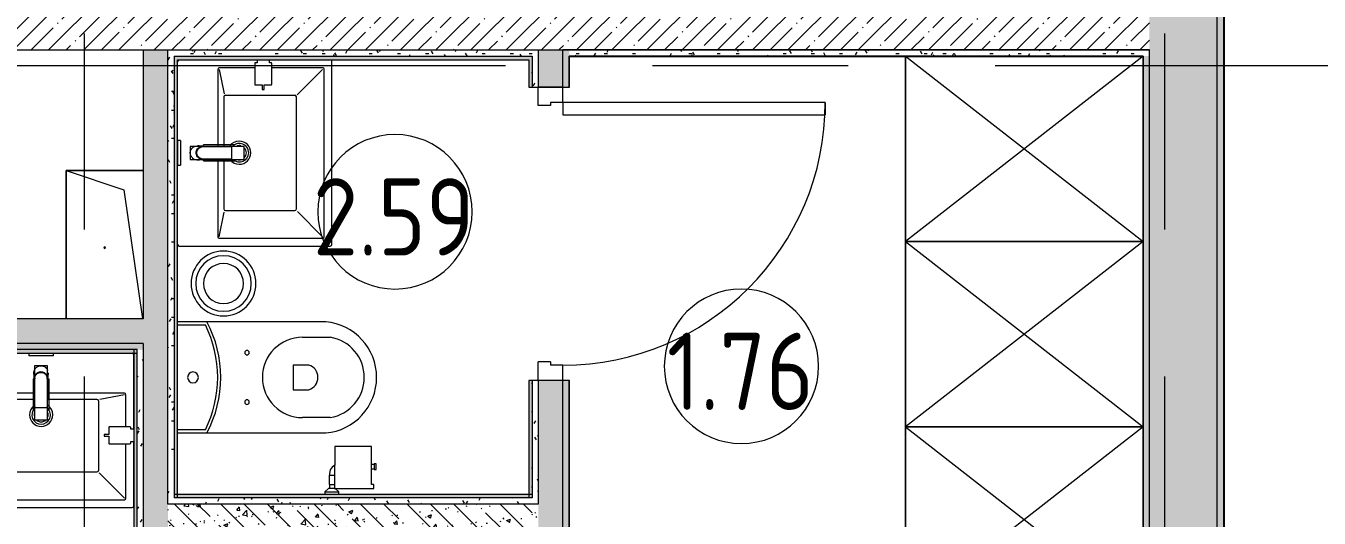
# Model space of a CAD drawing. Header units: millimetres. Extents: x 1322 to 199238, y -8553 to 29000.
# Drawn here: x 13638 to 17829, y 15535 to 17128 of the extents above; entities that cross this region are included whole.
import ezdxf

# ---------------------------------------------------------------- set-up
doc = ezdxf.new("R2010")
doc.units = ezdxf.units.MM
doc.linetypes.add('Осевая', pattern=[3175, 635, -476.25, 1587.5, -476.25])
for name, color, linetype, lineweight in [('0-1', 7, 'Continuous', 9), ('A-AREA-IDEN', 7, 'Continuous', 9), ('A-DETL-GENF', 7, 'Continuous', 9), ('A-DOOR', 7, 'Continuous', 9), ('A-DOOR-1', 7, 'Continuous', 13), ('A-DOOR-FRAM', 7, 'Continuous', 13), ('A-GENM', 7, 'Continuous', 9), ('A-WALL', 7, 'Continuous', 9), ('I-WALL', 7, 'Continuous', 9), ('P-SANR-FIXT', 7, 'Continuous', 9), ('Оси-2', 7, 'Осевая', 9)]:
    doc.layers.add(name, color=color, linetype=linetype, lineweight=lineweight)
for name, color, linetype, lineweight, true_color in [('A-WALL-1', 7, 'Continuous', 9, 0x3c3c3c), ('A-WALL-FNSH-1', 7, 'Continuous', 9, 0x3c3c3c), ('I-FURN-1', 7, 'Continuous', 9, 0xf0f0f0)]:
    doc.layers.add(name, color=color, linetype=linetype, lineweight=lineweight, true_color=true_color)
doc.styles.add('GOST Common_4', font='GOST_Common.ttf', dxfattribs={"width": 0.9, "height": 250})
pattern_1 = [(45, (-75531.33, 0), (-57.024626, 57.024626), []), (45, (-75474.3, 0), (-57.024626, 57.024626), [100.806, -20.161, 3.353, -16.808])]
pattern_2 = [(135, (-75531.33, 0), (-75.43415, -75.43415), [106.68, -17.78, 3.556, -17.78]), (135, (-75531.33, 75.39), (-75.43415, -75.43415), []), (50, (-75531.33, 0), (127.52922, -11.15758), [13.335, -146.685]), (355, (-75531.33, 0), (-24.66966, 133.74002), [10.668, -117.348]), (100.451, (-75520.7, -0.93), (102.85973, 122.58178), [11.333, -124.663]), (46.184, (-75531.33, 35.56), (189.75516, -29.43036), [20.002, -220.027]), (96.636, (-75515.51, 33.1), (166.1822, 173.1996), [17, -186.995]), (351.184, (-75531.33, 35.56), (166.18393, 173.19757), [16.002, -176.022]), (21, (-75513.55, 26.67), (106.13027, -71.58603), [13.335, -146.685]), (326, (-75513.55, 26.67), (43.26188, 128.93175), [10.668, -117.348]), (71.451, (-75504.7, 20.7), (149.39198, 57.34505), [11.333, -124.663]), (37.5, (-75531.326, 0), (2.162228, 59.188357), [3.353, -112.573, 3.353, -115.773, -117.792]), (37.5, (-75531.326, 0), (2.162228, 59.188357), [-235.052, 3.353, -114.44]), (7.5, (-75531.326, 0), (46.773857, 70.126152), [3.353, -64.567, 3.353, -109.906, -44.894]), (7.5, (-75531.326, 0), (46.773857, 70.126152), [-181.178, 3.353, -41.542]), (327.5, (-75570.975, 0), (94.913671, -4.010093), [3.353, -41.097, 3.353, -135.331, -184.023]), (327.5, (-75570.975, 0), (94.913671, -4.010093), [-183.134, 3.353, -180.67]), (317.5, (-75588.755, 0), (103.69057, 17.79882), [3.353, -54.432, 3.353, -88.748, -130.683]), (317.5, (-75588.755, 0), (103.69057, 17.79882), [-149.885, 3.353, -127.33])]
pattern_3 = [(0, (-75531.326, 0), (121.92, 30.48), [10.058, -81.382, 10.058, -81.382, -487.68]), (0, (-75531.326, 0), (121.92, 30.48), [-182.88, 10.058, -172.822, 10.058, -81.382, -213.36]), (0, (-75531.326, 0), (121.92, 30.48), [-457.2, 10.058, -50.902, 10.058, -142.342]), (120, (-75485.606, 15.24), (-87.356454, 90.345817), [10.058, -81.382, 10.058, -81.382, -487.68]), (120, (-75485.606, 15.24), (-87.356454, 90.345817), [-182.88, 10.058, -172.822, 10.058, -81.382, -213.36]), (120, (-75485.606, 15.24), (-87.356454, 90.345817), [-457.2, 10.058, -50.902, 10.058, -142.342]), (240, (-75470.366, 76.2), (-34.563546, -120.825817), [10.058, -81.382, 10.058, -81.382, -487.68]), (240, (-75470.366, 76.2), (-34.563546, -120.825817), [-182.88, 10.058, -172.822, 10.058, -81.382, -213.36]), (240, (-75470.366, 76.2), (-34.563546, -120.825817), [-457.2, 10.058, -50.902, 10.058, -142.342])]

# ---------------------------------------------------------------- blocks, each defined once
blk = doc.blocks.new('110_Дверь_СКБ_1Ст_Внутренняя1 - Д-7_п__950x2100h_Туалет-32207265-План размещения напольных электротехнических лючков и розеток 1 этажа в осях 23_1-33')
at = {"layer": 'A-DOOR'}
blk.add_arc((-412.5, 40), 850, 360, 90, dxfattribs=at)
at = {"layer": 'A-DOOR-1'}
for p, q in [((-412.5, 890), (-372.5, 890)), ((-412.5, 890), (-412.5, 40)), ((-372.5, 40), (-372.5, 890)), ((-412.5, 40), (-372.5, 40))]:
    blk.add_line(p, q, dxfattribs=at)
at = {"layer": 'A-DOOR-FRAM'}
for p, q in [((-412.5, 40), (-462.5, 40)), ((-462.5, 40), (-462.5, -40)), ((-412.5, 40), (-412.5, 0)), ((-412.5, 0), (-402.5, 0)), ((-402.5, 0), (-402.5, -40)), ((427.5, 0), (437.5, 0)), ((427.5, 0), (427.5, -40)), ((487.5, 40), (437.5, 40)), ((437.5, 40), (437.5, 0)), ((487.5, 40), (487.5, -40)), ((-402.5, -40), (-462.5, -40)), ((487.5, -40), (427.5, -40))]:
    blk.add_line(p, q, dxfattribs=at)
blk = doc.blocks.new('GM_Отверстие прямоугольное _в плите_ - Отверстие-21608348-План размещения напольных электротехнических лючков и розеток 1 этажа в осях 23_1-33')
at = {"layer": 'A-GENM'}
for p, q in [((-250, -125), (-250, 125)), ((-250, 125), (-250, -125)), ((-187.5, 62.5), (230.1, 122.2)), ((-250, -125), (-187.5, 62.5)), ((230.1, -125), (-250, -125)), ((-250, -125), (230.1, -125))]:
    blk.add_line(p, q, dxfattribs=at)
for start, end in [(360, 180), (180, 360)]:
    blk.add_arc((0, 0), 2.5, start, end, dxfattribs=at)
blk = doc.blocks.new('Шкаф параметрический - 1_151б-25613221-План размещения напольных электротехнических лючков и розеток 1 этажа в осях 23_1-33')
at = {"layer": 'I-FURN-1'}
for p, q in [((0, 0), (600, -770)), ((0, -770), (600, 0)), ((600, 0), (0, 0)), ((0, 0), (0, -770)), ((0, 0), (600, 0)), ((600, -770), (600, 0)), ((600, 0), (600, -770)), ((0, -770), (0, -1)), ((0, -770), (600, -770)), ((600, -770), (0, -770))]:
    blk.add_line(p, q, dxfattribs=at)
blk = doc.blocks.new('Шкаф параметрический - 1_151б-V90-План размещения напольных электротехнических лючков и розеток 1 этажа в осях 23_1-33')
at = {"layer": 'I-FURN-1'}
for p, q in [((0, 0), (600, -770)), ((0, -770), (600, 0)), ((600, 0), (0, 0)), ((0, 0), (0, -770)), ((0, -770), (0, 0)), ((0, 0), (600, 0)), ((600, -770), (600, 0)), ((600, 0), (600, -770)), ((0, -770), (600, -770)), ((600, -770), (0, -770))]:
    blk.add_line(p, q, dxfattribs=at)
blk = doc.blocks.new('WC Seat_2 with Cistern-Wall Based - 640 x 360mm-30721024-План размещения напольных электротехнических лючков и розеток 1 этажа в осях 23_1-33')
at = {"layer": 'P-SANR-FIXT'}
for p, q in [((-55, 485.5), (-55, 100.5)), ((-5, 410.5), (-5, 500.5)), ((255, 500.5), (255, 410.5)), ((305, 100.5), (305, 485.5)), ((85, 430.5), (85, 380.5)), ((165, 380.5), (165, 430.5)), ((85, 380.5), (165, 380.5)), ((-55, 100.5), (-55, 5.5)), ((-45, 5.5), (-45, 95.6)), ((295, 95.6), (295, 5.5)), ((305, 5.5), (305, 100.5))]:
    blk.add_line(p, q, dxfattribs=at)
for centre, radius, start, end in [((125, 469.8), 180.7, 4.9791, 175.0209), ((125, 478.7), 131.8, 9.5273, 170.4727), ((125, 418.8), 41.7, 16.2602, 163.7398), ((125, 410.5), 130, 180, 360), ((45, 230.5), 7.5, 0, 180), ((45, 230.5), 7.5, 180, 360), ((205, 230.5), 7.5, 0, 180), ((205, 230.5), 7.5, 180, 360), ((125, -237), 382.5, 61.9275, 118.0725), ((125, -247), 382.5, 63.6122, 116.3878), ((125, 55.5), 17.5, 0, 180), ((125, 55.5), 17.5, 180, 360)]:
    blk.add_arc(centre, radius, start, end, dxfattribs=at)
blk = doc.blocks.new('сифон - Для раковины-30615598-План размещения напольных электротехнических лючков и розеток 1 этажа в осях 23_1-33')
at = {"layer": 'P-SANR-FIXT'}
for p, q in [((116.7, 26), (15, 26)), ((116.7, 26), (116.7, 22.5)), ((200, 40), (191.1, 40)), ((191.1, -40), (191.1, 40)), ((200, 40), (200, -40)), ((15, -26), (116.7, -26)), ((116.7, -20.6), (116.7, -26)), ((191.1, -40), (200, -40))]:
    blk.add_line(p, q, dxfattribs=at)
for start, end in [(46.114, 180), (180, 315)]:
    blk.add_arc((0, 0), 30, start, end, dxfattribs=at)
blk = doc.blocks.new('раковина - 400 x 500mm-30615599-План размещения напольных электротехнических лючков и розеток 1 этажа в осях 23_1-33')
at = {"layer": 'P-SANR-FIXT'}
for p, q in [((-249.5, -5), (-249.5, -495)), ((352.5, -257.5), (352.5, -5)), ((-224.5, -135), (-224.5, -470)), ((31, -130), (-219.5, -130)), ((-219.5, -135), (-139.5, -151)), ((-134.5, -155), (-134.5, -380)), ((-126, -150), (-129.5, -150)), ((31, -150), (-126, -150)), ((322.5, -130), (73, -130)), ((233.5, -150), (73, -150)), ((238.5, -155), (238.5, -380)), ((322.5, -135), (242.8, -150.5)), ((327.5, -250), (327.5, -135)), ((327.5, -470), (327.5, -305)), ((352.5, -495), (352.5, -297.5)), ((-219.5, -470), (-137.6, -388.1)), ((-129.5, -385), (233.5, -385)), ((322.5, -470), (240.2, -387.7)), ((-244.5, -500), (347.5, -500)), ((-219.5, -475), (322.5, -475))]:
    blk.add_line(p, q, dxfattribs=at)
for centre, radius, start, end in [((-244.5, -5), 5, 90, 180), ((347.5, -5), 5, 0, 90), ((-219.5, -135), 5, 90, 180), ((-129.5, -155), 5, 90, 180), ((233.5, -155), 5, 0, 90), ((322.5, -135), 5, 0, 90), ((52.6, -199.9), 37.5, 127.0599, 180), ((52.6, -199.9), 37.5, 180, 360), ((52.6, -199.9), 23, 170.0836, 180), ((52.6, -199.9), 23, 180, 189.9158), ((52.6, -199.9), 37.5, 360, 54.9171), ((52.6, -199.9), 23, 360, 16.8017), ((52.6, -199.9), 23, 346.1786, 360), ((52.6, -199.9), 23, 225, 315), ((-129.5, -380), 5, 180, 270), ((233.5, -380), 5, 270, 360), ((-244.5, -495), 5, 180, 270), ((-219.5, -470), 5, 180, 270), ((322.5, -470), 5, 270, 0), ((347.5, -495), 5, 270, 0)]:
    blk.add_arc(centre, radius, start, end, dxfattribs=at)
blk = doc.blocks.new('смеситель для раковины - Default-V92-План размещения напольных электротехнических лючков и розеток 1 этажа в осях 23_1-33')
at = {"layer": '0-1'}
for p, q in [((21, 151.6), (-21, 151.6)), ((20.3, 111.8), (-20.3, 111.8)), ((-22.8, 2.9), (-21.7, 15.4)), ((-20.7, 17.2), (-20.7, 16.7)), ((-20.3, 19.4), (-20.3, 15.8)), ((20.3, 15.8), (20.3, 19.4)), ((20.8, 16.7), (20.8, 17.2))]:
    blk.add_line(p, q, dxfattribs=at)
at = {"layer": '0-1', "flags": 128}
for points in [[(-21, 151.3), (-21, 147.9), (-21, 145.7), (-21, 145.2), (-21, 144.9), (-21, 144.8), (-21, 144.7), (-21, 144.7)], [(21, 89.1), (21, 88.6), (21, 88.3), (21, 88.3)], [(21.7, 15.4), (22.3, 8.3), (22.8, 2.9)]]:
    blk.add_lwpolyline(points, dxfattribs=at)
at = {"layer": 'P-SANR-FIXT'}
for p, q in [((21, 151.6), (-21, 151.6)), ((-21, 151.6), (-21, -23)), ((21, -23), (21, 151.6)), ((-20.3, 111.8), (-20.3, 111.8)), ((-20.3, 111.8), (-20.3, 109.7)), ((20.3, 109.7), (20.3, 111.8)), ((20.3, 111.8), (20.3, 111.8)), ((-21, -23), (21, -23))]:
    blk.add_line(p, q, dxfattribs=at)
at = {"layer": 'P-SANR-FIXT', "flags": 128}
for points in [[(-21, 144), (-21, 91), (-21, 37.9)], [(21, 37.9), (21, 91), (21, 144)], [(-20.3, 19.4), (-20.3, 60.2), (-20.3, 109.7)], [(20.3, 109.7), (20.3, 60.2), (20.3, 19.4)], [(-20.3, 15.8), (-20.3, 17.1), (-20.3, 18.4)], [(20.3, 18.4), (20.3, 17.1), (20.3, 15.8)], [(21, 17.1), (21, 22.3), (21, 27.5), (21, 32.7), (21, 37.9)], [(21, 15.1), (21, 15.6), (21, 16.1), (21, 16.6), (21, 17.1)], [(22.9, -1.8), (22.4, 2.9), (22, 7.6), (21.5, 12.3), (21.1, 17.1)], [(21.1, 17.1), (21.5, 12.3), (22, 7.6), (22.4, 2.9), (22.9, -1.8)]]:
    blk.add_lwpolyline(points, dxfattribs=at)
at = {"layer": 'P-SANR-FIXT'}
for centre, major_axis, ratio, start_param, end_param in [((-9809.3, 72.1), (-9788.3, 0.5), 0.986286, 3.135948, 3.138103), ((0, 17.2), (20.8, 0), 0.98634, 3.060685, 3.141593), ((0, 17.2), (20.8, 0), 0.98634, 3.141593, 3.395551), ((0, 17.2), (20.8, 0), 0.98634, 3.707105, 3.769911), ((0, 17.2), (20.8, 0), 0.98634, 5.654867, 5.717635), ((0, 17.2), (-20.8, 0), 0.98634, 2.887544, 3.141593), ((0, 17.2), (20.8, 0), 0.98634, 0, 0.080911), ((0, 17.2), (20.8, 0), 0.98634, 4.154533, 5.270098)]:
    blk.add_ellipse(centre, major_axis=major_axis, ratio=ratio, start_param=start_param, end_param=end_param, dxfattribs=at)
for points, knots in [([(-21, 151.6), (-21, 151.7), (-21, 151.5), (-21, 150.5), (-21, 148.7), (-21, 146.9), (-21, 145.2), (-21, 144.4), (-21, 144)], [0.4444444, 0.4444444, 0.4444444, 0.4444444, 0.5555556, 0.6666667, 0.7777778, 0.8888889, 0.9444444, 1, 1, 1, 1]), ([(21, 144), (21, 144.4), (21, 145.2), (21, 146.9), (21, 148.7), (21, 150.5), (21, 151.5), (21, 151.7), (21, 151.6)], [0, 0, 0, 0, 0.0555556, 0.1111111, 0.2222222, 0.3333333, 0.4444444, 0.5555556, 0.5555556, 0.5555556, 0.5555556]), ([(-21.8, 13.9), (-21.8, 14.6), (-21.7, 16.1), (-21.6, 18.9), (-21.5, 22.1), (-21.5, 25.2), (-21.4, 27.9), (-21.4, 30), (-21.4, 31.8), (-21.3, 33.4), (-21.3, 34.5), (-21.3, 35.6), (-21.3, 37), (-21.3, 38.7), (-21.2, 41), (-21.2, 44.2), (-21.2, 48.8), (-21.1, 54.3), (-21.1, 59.3), (-21.1, 63.2), (-21.1, 66.1), (-21.1, 68.8), (-21.1, 72.5), (-21, 78.9), (-21, 84.5), (-21, 88.1)], [0, 0, 0, 0, 0.083333, 0.166667, 0.25, 0.333333, 0.375, 0.416667, 0.458333, 0.479167, 0.5, 0.520833, 0.541667, 0.583333, 0.625, 0.666667, 0.708333, 0.75, 0.791667, 0.8125, 0.833333, 0.854167, 0.875, 0.916667, 1, 1, 1, 1]), ([(21, 88.1), (21, 84.5), (21, 78.9), (21.1, 72.5), (21.1, 68.8), (21.1, 66.1), (21.1, 63.2), (21.1, 59.3), (21.2, 54.3), (21.2, 48.8), (21.2, 44.2), (21.3, 41), (21.3, 38.7), (21.3, 37), (21.3, 35.6), (21.3, 34.5), (21.3, 33.4), (21.4, 31.8), (21.4, 30), (21.4, 27.9), (21.5, 25.2), (21.5, 22.1), (21.6, 18.9), (21.7, 16.1), (21.8, 14.6), (21.8, 13.9)], [0, 0, 0, 0, 0.083333, 0.125, 0.145833, 0.166667, 0.1875, 0.208333, 0.25, 0.291667, 0.333333, 0.375, 0.416667, 0.458333, 0.479167, 0.5, 0.520833, 0.541667, 0.583333, 0.625, 0.666667, 0.75, 0.833333, 0.916667, 1, 1, 1, 1]), ([(-21.1, 17.1), (-21.2, 16.5), (-21.3, 15.4), (-21.5, 13.7), (-21.6, 11.8), (-21.9, 9.3), (-22.1, 7.6), (-22.4, 5.3), (-22.6, 3), (-22.8, 1.4), (-22.9, 0.3)], [0, 0, 0, 0, 0.1, 0.2, 0.3, 0.4, 0.6, 0.7, 0.8, 1, 1, 1, 1]), ([(-22.6, 3.6), (-22.6, 3.8), (-22.5, 4.4), (-22.4, 5.5), (-22.3, 6.9), (-22.2, 8.4), (-22, 10.9), (-21.9, 12.9), (-21.8, 13.9)], [0.3178487, 0.3178487, 0.3178487, 0.3178487, 0.375, 0.5, 0.625, 0.75, 0.875, 1, 1, 1, 1]), ([(21, 15.1), (20.9, 14), (20.5, 11.7), (19.3, 8.5), (17.6, 5.5), (14.8, 1.9), (11.1, -0.9), (6.8, -2.8), (3.4, -3.6), (0, -3.8), (-4.5, -3.5), (-10.1, -1.7), (-14.7, 1.9), (-17.6, 5.5), (-19.3, 8.4), (-20.5, 11.7), (-20.9, 13.9), (-21, 15)], [0, 0, 0, 0, 0.055556, 0.111111, 0.166667, 0.222222, 0.333333, 0.388889, 0.444444, 0.5, 0.555556, 0.666667, 0.777778, 0.833333, 0.888889, 0.944444, 1, 1, 1, 1]), ([(20.3, 19.4), (20.3, 18.2), (20.2, 15.9), (19.3, 12.3), (18, 9.6), (16.8, 7.5), (15.7, 6), (14.5, 4.7), (12.8, 3), (10.4, 1.2), (7.1, -0.4), (2.4, -1.7), (-2.5, -1.7), (-7.1, -0.4), (-10.9, 1.5), (-13.6, 3.7), (-15.4, 5.7), (-16.5, 7.1), (-17.7, 9), (-18.9, 11.5), (-20, 15), (-20.3, 17.7), (-20.3, 19.4)], [0, 0, 0, 0, 0.055556, 0.111111, 0.166667, 0.194444, 0.222222, 0.25, 0.277778, 0.333333, 0.388889, 0.444444, 0.555556, 0.611111, 0.666667, 0.75, 0.770833, 0.791667, 0.833333, 0.875, 0.916667, 1, 1, 1, 1]), ([(20.3, 15.8), (20.3, 13.7), (19.8, 10.7), (17.9, 6.9), (16.3, 4.7), (14.8, 3.1), (13, 1.5), (11.1, 0.2), (9, -0.8), (7.3, -1.5), (5.5, -2), (3.6, -2.4), (1.4, -2.7), (-0.9, -2.7), (-3.3, -2.5), (-5.5, -2), (-7.7, -1.3), (-9.8, -0.4), (-11.7, 0.6), (-13.5, 1.9), (-15.1, 3.4), (-16.9, 5.4), (-19.5, 9.5), (-20.3, 13.2), (-20.3, 15.8)], [0, 0, 0, 0, 0.111111, 0.166667, 0.222222, 0.25, 0.277778, 0.333333, 0.361111, 0.388889, 0.416667, 0.444444, 0.479167, 0.513889, 0.548611, 0.583333, 0.618056, 0.652778, 0.6875, 0.722222, 0.756944, 0.791667, 0.861111, 1, 1, 1, 1]), ([(21.1, 19.2), (21.3, 18.6), (21.7, 16.8), (21.8, 15.1), (21.8, 13.9)], [0.8206896, 0.8206896, 0.8206896, 0.8206896, 0.8888889, 1, 1, 1, 1]), ([(21.1, 17.1), (21.1, 16.7), (21.2, 16), (21.3, 15), (21.4, 13.9), (21.6, 12.5), (21.8, 10.8), (22, 8.7), (22.2, 6.9), (22.4, 5.5), (22.5, 4.5), (22.6, 3.4), (22.7, 2.4), (22.8, 1.5), (22.9, 0.8), (22.9, 0.4), (22.9, 0.3)], [0, 0, 0, 0, 0.0625, 0.125, 0.1875, 0.25, 0.375, 0.5, 0.625, 0.6875, 0.75, 0.8125, 0.875, 0.9375, 0.96875, 1, 1, 1, 1]), ([(21.8, 13.9), (21.8, 13.3), (21.9, 11.9), (22, 10), (22.2, 8.4), (22.2, 7.3), (22.3, 6.4), (22.4, 5.2), (22.6, 3.7), (22.8, 2), (22.9, 0.8), (22.9, 0.3)], [0, 0, 0, 0, 0.083333, 0.166667, 0.25, 0.333333, 0.416667, 0.5, 0.666667, 0.833333, 1, 1, 1, 1]), ([(22.1, 7), (22.2, 6.5), (22.8, 4.3), (23, 2), (22.9, 0.3)], [0.8, 0.8, 0.8, 0.8, 0.85, 1, 1, 1, 1]), ([(22.9, -1.8), (22.6, -4.5), (21.7, -8.2), (19.1, -12.8), (16.7, -15.9), (13.7, -18.5), (10.4, -20.6), (6.8, -22.1), (3.4, -22.8), (0.5, -23), (-2.9, -22.9), (-6.8, -22.1), (-10.7, -20.5), (-13.4, -18.7), (-15.3, -17.2), (-17, -15.4), (-19, -12.9), (-20.6, -10.1), (-21.5, -8), (-21.7, -7.4)], [0, 0, 0, 0, 0.1111111, 0.1666667, 0.2222222, 0.2777778, 0.3333333, 0.3888889, 0.4444444, 0.4791667, 0.5138889, 0.5833333, 0.6527778, 0.6875, 0.7222222, 0.7569444, 0.7916667, 0.8611111, 0.8888889, 0.8888889, 0.8888889, 0.8888889])]:
    blk.add_open_spline(points, degree=3, knots=knots, dxfattribs=at)
for points in [[(-22.9, 0.3), (-23, 2.1), (-22.8, 3.8), (-22.4, 5.5)], [(-21.8, 13.9), (-21.8, 15.7), (-21.5, 17.5), (-21.1, 19.2)], [(-21.1, 17.1), (-21.1, 16.7), (-21.1, 16), (-21, 15.3), (-21, 15)], [(21, 37.9), (21, 36.1), (21, 32.7), (21.1, 27.5), (21.1, 22.3), (21.1, 18.8), (21.1, 17.1)], [(21.1, 17.1), (21.1, 16.7), (21.1, 16.1), (21, 15.4), (21, 15.1)], [(22.9, 0.3), (22.8, 1.7), (22.5, 4.5), (22, 8.7), (21.5, 12.9), (21.2, 15.7), (21.1, 17.1)], [(22.9, 0.3), (22.9, -0.1), (22.9, -0.4), (22.9, -0.8)]]:
    blk.add_open_spline(points, degree=3, dxfattribs=at)
blk = doc.blocks.new('мусорная корзина - Round_ Metal-30590745-План размещения напольных электротехнических лючков и розеток 1 этажа в осях 23_1-33')
at = {"layer": 'P-SANR-FIXT'}
for radius, start, end in [(105, 0, 180), (90, 360, 180), (65, 0, 180), (105, 180, 360), (90, 180, 360), (65, 180, 360)]:
    blk.add_arc((0, 0), radius, start, end, dxfattribs=at)
blk = doc.blocks.new('TOY_Диспансер мыло - Дозатор Elegance new 11654 019001 хром-30721027-План размещения напольных электротехнических лючков и розеток 1 этажа в осях 23_1-33')
at = {"layer": 'A-GENM'}
for p, q in [((97.5, 84.7), (97.5, 17)), ((122.2, 86.7), (99.5, 86.7)), ((127.9, 101.6), (122.2, 101.6)), ((122.2, 101.6), (122.2, 86.7)), ((127.9, 86.7), (127.9, 101.6)), ((150.5, 86.7), (127.9, 86.7)), ((152.5, 17), (152.5, 84.7)), ((99.5, 15), (105, 15)), ((105, 15), (105, 5.5)), ((145, 5.5), (145, 15)), ((145, 15), (150.5, 15))]:
    blk.add_line(p, q, dxfattribs=at)
for centre, start, end in [((99.5, 84.7), 90, 180), ((150.5, 84.7), 360, 90), ((99.5, 17), 180, 270), ((150.5, 17), 270, 360)]:
    blk.add_arc(centre, 2, start, end, dxfattribs=at)
blk = doc.blocks.new('раковина - 400 x 500mm-V93-План размещения напольных электротехнических лючков и розеток 1 этажа в осях 23_1-33')
at = {"layer": 'P-SANR-FIXT'}
for p, q in [((-249.5, -5), (-249.5, -495)), ((352.5, -246.5), (352.5, -5)), ((-224.5, -135), (-224.5, -470)), ((31, -130), (-219.5, -130)), ((-219.5, -135), (-139.5, -151)), ((-134.5, -155), (-134.5, -380)), ((-126, -150), (-129.5, -150)), ((31, -150), (-126, -150)), ((322.5, -130), (73, -130)), ((233.5, -150), (73, -150)), ((238.5, -155), (238.5, -380)), ((322.5, -135), (242.8, -150.5)), ((327.5, -239), (327.5, -135)), ((352.5, -495), (352.5, -286.5)), ((327.5, -470), (327.5, -294)), ((-219.5, -470), (-137.6, -388.1)), ((-129.5, -385), (233.5, -385)), ((322.5, -470), (240.2, -387.7)), ((-244.5, -500), (347.5, -500)), ((-219.5, -475), (322.5, -475))]:
    blk.add_line(p, q, dxfattribs=at)
for centre, radius, start, end in [((-244.5, -5), 5, 90, 180), ((347.5, -5), 5, 0, 90), ((-219.5, -135), 5, 90, 180), ((-129.5, -155), 5, 90, 180), ((233.5, -155), 5, 0, 90), ((322.5, -135), 5, 0, 90), ((52.6, -199.9), 37.5, 127.0599, 180), ((52.6, -199.9), 37.5, 180, 360), ((52.6, -199.9), 23, 170.0836, 180), ((52.6, -199.9), 23, 180, 189.9158), ((52.6, -199.9), 37.5, 360, 54.9171), ((52.6, -199.9), 23, 360, 16.8017), ((52.6, -199.9), 23, 343.1959, 360), ((52.6, -199.9), 23, 225, 315), ((-129.5, -380), 5, 180, 270), ((233.5, -380), 5, 270, 360), ((-244.5, -495), 5, 180, 270), ((-219.5, -470), 5, 180, 270), ((322.5, -470), 5, 270, 0), ((347.5, -495), 5, 270, 0)]:
    blk.add_arc(centre, radius, start, end, dxfattribs=at)
blk = doc.blocks.new('Sanitary_Toilet-Accessories_Gessi_Wall-mounted-paper-roll-holder-65449 - Chrome-30916167-План размещения напольных электротехнических лючков и розеток 1 этажа в осях 23_1-33')
at = {"layer": 'A-DETL-GENF'}
for p, q in [((90170.5, 15765.9), (90170.5, 15705.6)), ((90289.5, 15765.9), (90170.5, 15765.9)), ((90289.5, 15708.6), (90289.5, 15765.9)), ((90152, 15673.6), (90152, 15643.6)), ((90153.5, 15673.6), (90152, 15673.6)), ((90155.7, 15690.4), (90153.5, 15679.1)), ((90153.5, 15679.1), (90153.5, 15673.6)), ((90153.5, 15673.6), (90170.5, 15673.6)), ((90162.1, 15700), (90155.7, 15690.4)), ((90170.5, 15705.6), (90162.1, 15700)), ((90170.5, 15630.1), (90170.5, 15705.6)), ((90289.5, 15693.6), (90289.5, 15708.6)), ((90298.5, 15708.6), (90289.5, 15708.6)), ((90289.5, 15693.6), (90298.5, 15693.6)), ((90289.5, 15642.9), (90289.5, 15693.6)), ((90298.5, 15710.6), (90298.5, 15708.6)), ((90304.5, 15710.6), (90298.5, 15710.6)), ((90298.5, 15708.6), (90298.5, 15693.6)), ((90298.5, 15693.6), (90298.5, 15691.6)), ((90298.5, 15691.6), (90304.5, 15691.6)), ((90304.5, 15691.6), (90304.5, 15710.6)), ((90152, 15643.6), (90153.5, 15643.6)), ((90153.5, 15643.6), (90170.5, 15643.6)), ((90153.5, 15643.6), (90153.5, 15630.1)), ((90168.5, 15630.1), (90170.5, 15630.9)), ((90170.5, 15630.9), (90297, 15630.9)), ((90297, 15642.9), (90289.5, 15642.9)), ((90297, 15630.9), (90297, 15642.9)), ((90138.6, 15619.1), (90138.5, 15611.1)), ((90150, 15630.1), (90138.6, 15619.1)), ((90138.6, 15619.1), (90183.4, 15619.1)), ((90153.5, 15630.1), (90150, 15630.1)), ((90170.5, 15630.1), (90152, 15630.1)), ((90172, 15630.1), (90168.5, 15630.1)), ((90183.4, 15619.1), (90172, 15630.1)), ((90183.5, 15611.1), (90183.4, 15619.1))]:
    blk.add_line(p, q, dxfattribs=at)
blk = doc.blocks.new('Марка_Помещения - Номер-25198446-План размещения напольных электротехнических лючков и розеток 1 этажа в осях 23_1-33')
at = {"layer": 'A-AREA-IDEN'}
for start, end in [(360, 180), (180, 360)]:
    blk.add_arc((0, 0), 2.5, start, end, dxfattribs=at)

msp = doc.modelspace()

# ---------------------------------------------------------------- hatches: boundary and pattern name
at = {"layer": 'I-WALL'}
h = msp.add_hatch(dxfattribs=at)
h.set_pattern_fill('FP_2', color=256, style=0, pattern_type=2)
h.set_pattern_definition(pattern_1)
h.paths.add_polyline_path([(17278.7, 13620), (17498.7, 13620), (17498.7, 21150), (17278.7, 21150), (17278.7, 14834.4)])
h = msp.add_hatch(dxfattribs=at)
h.set_pattern_fill('FP_31', color=256, style=0, pattern_type=2)
h.set_pattern_definition(pattern_3)
h.paths.add_polyline_path([(17498.7, 13640), (17518.7, 13641), (17518.7, 21130), (17498.7, 21130), (17498.7, 14834.4)])
h = msp.add_hatch(dxfattribs=at)
h.set_pattern_fill('FP_2', color=256, style=0, pattern_type=2)
h.set_pattern_definition(pattern_1)
h.paths.add_polyline_path([(16994.7, 17050), (17278.7, 17050), (17278.7, 17270), (10958.7, 17270), (10958.7, 17050), (15664.7, 17050)])
h = msp.add_hatch(dxfattribs=at)
h.set_pattern_fill('FP_6', color=256, style=0, pattern_type=2)
h.set_pattern_definition(pattern_2)
h.paths.add_polyline_path([(14018.7, 13620), (14098.7, 13620), (14098.7, 17050), (14018.7, 17050), (14018.7, 13768.7)])
h = msp.add_hatch(dxfattribs=at)
h.set_pattern_fill('FP_31', color=256, style=0, pattern_type=2)
h.set_pattern_definition(pattern_3)
h.paths.add_polyline_path([(14118.7, 15600.1), (14118.7, 17050), (14098.7, 17050), (14098.7, 15600.1)])
h = msp.add_hatch(dxfattribs=at)
h.set_pattern_fill('FP_31', color=256, style=0, pattern_type=2)
h.set_pattern_definition(pattern_3)
h.paths.add_polyline_path([(15298.6, 17030), (15298.6, 17050), (14118.7, 17050), (14118.7, 17030), (15278.6, 17030)])
for points in [[(14118.7, 15600.1), (14129.7, 15600.1), (14129.7, 17030), (14118.7, 17030), (14118.7, 15611.1)], [(15267.6, 17018), (15267.6, 17029), (14129.7, 17029), (14129.7, 17018), (14999.6, 17018)], [(13998.7, 16069), (13998.7, 16080), (10958.7, 16080), (10958.7, 16069), (13669.6, 16069)], [(13998.7, 13640), (13998.7, 16080), (13987.7, 16080), (13987.7, 13640)], [(15278.6, 15600.1), (15278.6, 15611.1), (14118.7, 15611.1), (14118.7, 15600.1), (14999.6, 15600.1)]]:
    msp.add_hatch(color=256, dxfattribs=at).paths.add_polyline_path(points)
h = msp.add_hatch(color=256, dxfattribs=at)
h.paths.add_polyline_path([(15278.6, 15600.1), (15278.6, 15980.1), (15267.6, 15980.1), (15267.6, 15600.1)])
h.paths.add_polyline_path([(15278.6, 16930.1), (15278.6, 17030), (15267.6, 17029), (15267.6, 16930.1)])
h = msp.add_hatch(dxfattribs=at)
h.set_pattern_fill('FP_31', color=256, style=0, pattern_type=2)
h.set_pattern_definition(pattern_3)
h.paths.add_polyline_path([(15278.6, 15580.1), (15298.6, 15580.1), (15298.6, 15980.1), (15278.6, 15980.1), (15278.6, 15600.1)])
h.paths.add_polyline_path([(15298.6, 16930.1), (15298.6, 17030), (15278.6, 17030), (15278.6, 16930.1)])
h = msp.add_hatch(dxfattribs=at)
h.set_pattern_fill('FP_6', color=256, style=0, pattern_type=2)
h.set_pattern_definition(pattern_2)
h.paths.add_polyline_path([(15378.6, 13620), (15378.6, 14510.1), (15298.6, 14510.1), (15298.6, 13620)])
h.paths.add_polyline_path([(15378.6, 15460.1), (15378.6, 15980.1), (15298.6, 15980.1), (15298.6, 15460.1)])
h.paths.add_polyline_path([(15378.6, 16930.1), (15378.6, 17050), (15298.6, 17050), (15298.6, 16930.1)])
h = msp.add_hatch(dxfattribs=at)
h.set_pattern_fill('FP_31', color=256, style=0, pattern_type=2)
h.set_pattern_definition(pattern_3)
h.paths.add_polyline_path([(15398.6, 13640), (15398.6, 14510.1), (15378.6, 14510.1), (15378.6, 13640)])
h.paths.add_polyline_path([(15378.6, 15460.1), (15398.6, 15460.1), (15398.6, 15980.1), (15378.6, 15980.1)])
h.paths.add_polyline_path([(15378.6, 16930.1), (15398.6, 16930.1), (15398.6, 17050), (15378.6, 17050)])
h = msp.add_hatch(dxfattribs=at)
h.set_pattern_fill('FP_31', color=256, style=0, pattern_type=2)
h.set_pattern_definition(pattern_3)
h.paths.add_polyline_path([(17278.7, 17030), (17278.7, 17050), (15398.6, 17050), (15399.6, 17030), (17258.7, 17030)])
h = msp.add_hatch(dxfattribs=at)
h.set_pattern_fill('FP_31', color=256, style=0, pattern_type=2)
h.set_pattern_definition(pattern_3)
h.paths.add_polyline_path([(17278.7, 13620), (17278.7, 17030), (17258.7, 17030), (17258.7, 13620)])
h = msp.add_hatch(dxfattribs=at)
h.set_pattern_fill('FP_6', color=256, style=0, pattern_type=2)
h.set_pattern_definition(pattern_2)
h.paths.add_polyline_path([(14018.7, 16100), (14018.7, 16180), (10938.7, 16180), (10938.7, 16100), (14002.1, 16100)])
h = msp.add_hatch(dxfattribs=at)
h.set_pattern_fill('FP_31', color=256, style=0, pattern_type=2)
h.set_pattern_definition(pattern_3)
h.paths.add_polyline_path([(14018.7, 16080), (14018.7, 16100), (10958.7, 16100), (10958.7, 16080), (14002.1, 16080)])
h = msp.add_hatch(dxfattribs=at)
h.set_pattern_fill('FP_31', color=256, style=0, pattern_type=2)
h.set_pattern_definition(pattern_3)
h.paths.add_polyline_path([(13998.7, 13640), (14018.7, 13640), (14018.7, 16080), (13998.7, 16080), (13998.7, 13641)])
h = msp.add_hatch(dxfattribs=at)
h.set_pattern_fill('FP_31', color=256, style=0, pattern_type=2)
h.set_pattern_definition(pattern_3)
h.paths.add_polyline_path([(14999.6, 15580.1), (15278.6, 15580.1), (15278.6, 15600.1), (14098.7, 15600.1), (14098.7, 15580.1), (14334.6, 15580.1)])
h = msp.add_hatch(dxfattribs=at)
h.set_pattern_fill('FP_6', color=256, style=0, pattern_type=2)
h.set_pattern_definition(pattern_2)
h.paths.add_polyline_path([(15298.6, 15500.1), (15298.6, 15580.1), (14098.7, 15580.1), (14098.7, 15500.1), (14999.6, 15500.1)])

# ---------------------------------------------------------------- linework, layer by layer
at = {"layer": 'A-WALL'}
for p, q in [((15278.6, 17030), (15278.6, 16930.1)), ((15398.6, 16930.1), (15398.6, 17030)), ((17258.7, 17030), (15398.6, 17030)), ((17258.7, 13640), (17258.7, 17030)), ((13998.7, 16080), (10958.7, 16080)), ((13998.7, 16069), (13998.7, 16080)), ((13998.7, 13640), (13998.7, 16069)), ((14118.7, 15611.1), (14118.7, 15600.1)), ((15278.6, 15600.1), (14118.7, 15600.1))]:
    msp.add_line(p, q, dxfattribs=at)
at = {"layer": 'A-WALL-1'}
for p, q in [((17498.7, 13620), (17498.7, 21150)), ((10958.7, 17050), (17278.7, 17050)), ((14018.7, 17050), (14018.7, 16180)), ((14098.7, 15580.1), (14098.7, 17050)), ((14118.7, 17030), (15278.6, 17030)), ((15298.6, 17050), (15298.6, 16930.1)), ((15378.6, 16930.1), (15378.6, 17050)), ((17278.7, 17050), (15378.6, 17050)), ((17278.7, 13620), (17278.7, 17050)), ((15278.6, 16930.1), (15398.6, 16930.1)), ((14018.7, 16180), (13089.7, 16180)), ((14018.7, 16100), (10613.7, 16100)), ((14018.7, 16100), (14018.7, 13620)), ((15398.6, 15980.1), (15278.6, 15980.1)), ((15278.6, 15980.1), (15278.6, 15600.1)), ((15298.6, 15980.1), (15298.6, 15580.1)), ((15378.6, 15460.1), (15378.6, 15980.1)), ((15398.6, 15460.1), (15398.6, 15980.1)), ((15298.6, 15580.1), (14098.7, 15580.1))]:
    msp.add_line(p, q, dxfattribs=at)
at = {"layer": 'A-WALL-FNSH-1'}
for p, q in [((17518.7, 21130), (17518.7, 13653)), ((14118.7, 17030), (14118.7, 15611.1)), ((14129.7, 17029), (14129.7, 17030)), ((15267.6, 17029), (14129.7, 17029)), ((14129.7, 17018), (15267.6, 17018)), ((14129.7, 15600.1), (14129.7, 17018)), ((15267.6, 17030), (15267.6, 17029)), ((15267.6, 17018), (15267.6, 16930.1)), ((15399.6, 16930.1), (15399.6, 17029)), ((15399.6, 17029), (17257.7, 17029)), ((17257.7, 17029), (17257.7, 13641)), ((15267.6, 16930.1), (15278.6, 16930.1)), ((15398.6, 16930.1), (15399.6, 16930.1)), ((10958.7, 16069), (13998.7, 16069)), ((13987.7, 16080), (13987.7, 13640)), ((15278.6, 15980.1), (15267.6, 15980.1)), ((15267.6, 15980.1), (15267.6, 15600.1)), ((15399.6, 15980.1), (15398.6, 15980.1)), ((15399.6, 15460.1), (15399.6, 15980.1)), ((15278.6, 15611.1), (14118.7, 15611.1))]:
    msp.add_line(p, q, dxfattribs=at)
at = {"layer": 'I-WALL'}
for p, q in [((17519.7, 13630), (17519.7, 21130)), ((17520.7, 21130), (17520.7, 13630))]:
    msp.add_line(p, q, dxfattribs=at)
at = {"layer": 'Оси-2'}
for p, q in [((13828.7, 593.7), (13828.7, 19415.1)), ((17328.7, 593.7), (17328.7, 19415.1)), ((9318.1, 17000), (47228.7, 17000))]:
    msp.add_line(p, q, dxfattribs=at)

# ---------------------------------------------------------------- block references
at = {"layer": 'A-AREA-IDEN', "xscale": 99.99999999999993, "yscale": 99.99999999999993, "zscale": 99.99999999999993}
for p in [(14834.2, 16526.1), (15956.8, 16026.1)]:
    msp.add_blockref('Марка_Помещения - Номер-25198446-План размещения напольных электротехнических лючков и розеток 1 этажа в осях 23_1-33', p, dxfattribs=at)
at = {"layer": 'A-DOOR', "rotation": 270}
msp.add_blockref('110_Дверь_СКБ_1Ст_Внутренняя1 - Д-7_п__950x2100h_Туалет-32207265-План размещения напольных электротехнических лючков и розеток 1 этажа в осях 23_1-33', (15338.6, 16467.6), dxfattribs=at)
at = {"layer": 'A-GENM', "rotation": 270}
msp.add_blockref('GM_Отверстие прямоугольное _в плите_ - Отверстие-21608348-План размещения напольных электротехнических лючков и розеток 1 этажа в осях 23_1-33', (13893.6, 16410.1), dxfattribs=at)
at = {"layer": 'I-FURN-1', "rotation": 270.0000000000002}
for name, p in [('Шкаф параметрический - 1_151б-25613221-План размещения напольных электротехнических лючков и розеток 1 этажа в осях 23_1-33', (17258.7, 17030)), ('Шкаф параметрический - 1_151б-V90-План размещения напольных электротехнических лючков и розеток 1 этажа в осях 23_1-33', (17258.7, 16430)), ('Шкаф параметрический - 1_151б-V90-План размещения напольных электротехнических лючков и розеток 1 этажа в осях 23_1-33', (17258.7, 15830))]:
    msp.add_blockref(name, p, dxfattribs=at)
at = {"layer": 'P-SANR-FIXT'}
for name, p, rotation in [('раковина - 400 x 500mm-30615599-План размещения напольных электротехнических лючков и розеток 1 этажа в осях 23_1-33', (14129.7, 16664.8), 90.00000000000011), ('TOY_Диспансер мыло - Дозатор Elegance new 11654 019001 хром-30721027-План размещения напольных электротехнических лючков и розеток 1 этажа в осях 23_1-33', (14532.2, 17023.5), 180), ('сифон - Для раковины-30615598-План размещения напольных электротехнических лючков и розеток 1 этажа в осях 23_1-33', (14330.2, 16717.4), 180), ('смеситель для раковины - Default-V92-План размещения напольных электротехнических лючков и розеток 1 этажа в осях 23_1-33', (14193.9, 16716.9), 269.9999999999995), ('WC Seat_2 with Cistern-Wall Based - 640 x 360mm-30721024-План размещения напольных электротехнических лючков и розеток 1 этажа в осях 23_1-33', (14124.2, 16115.1), 270), ('сифон - Для раковины-30615598-План размещения напольных электротехнических лючков и розеток 1 этажа в осях 23_1-33', (13687.7, 15868.5), 89.9999999999998), ('смеситель для раковины - Default-V92-План размещения напольных электротехнических лючков и розеток 1 этажа в осях 23_1-33', (13687.1, 16004.8), 180), ('TOY_Диспансер мыло - Дозатор Elegance new 11654 019001 хром-30721027-План размещения напольных электротехнических лючков и розеток 1 этажа в осях 23_1-33', (13993.2, 15677.5), 90)]:
    msp.add_blockref(name, p, dxfattribs=dict(at, rotation=rotation))
for name, p in [('мусорная корзина - Round_ Metal-30590745-План размещения напольных электротехнических лючков и розеток 1 этажа в осях 23_1-33', (14278.6, 16294)), ('раковина - 400 x 500mm-V93-План размещения напольных электротехнических лючков и розеток 1 этажа в осях 23_1-33', (13635.1, 16069)), ('Sanitary_Toilet-Accessories_Gessi_Wall-mounted-paper-roll-holder-65449 - Chrome-30916167-План размещения напольных электротехнических лючков и розеток 1 этажа в осях 23_1-33', (-75531.3, 0))]:
    msp.add_blockref(name, p, dxfattribs=at)

# ---------------------------------------------------------------- texts
at = {"layer": 'A-AREA-IDEN', "char_height": 250, "attachment_point": 1, "style": 'GOST Common_4'}
for s, insert, width in [('2.59', (14568.5, 16634.7), 663.797), ('1.76', (15715, 16134.7), 606.076)]:
    msp.add_mtext(s, dxfattribs=dict(at, insert=insert, width=width))

doc.saveas('drawing.dxf')
